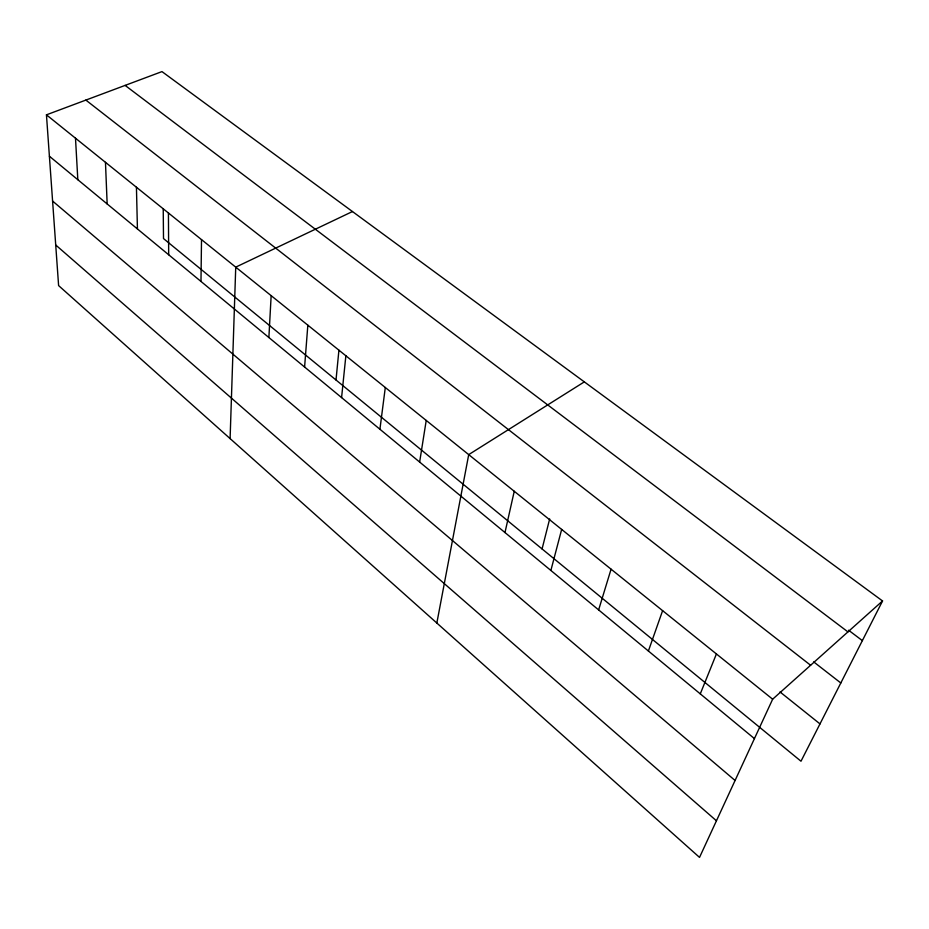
<?xml version="1.0" encoding="UTF-8"?>
<svg xmlns="http://www.w3.org/2000/svg" width="929" height="929" viewBox="0 0 929 929"><rect width="100%" height="100%" fill="white"/><g stroke="black" fill="none" stroke-linecap="round" stroke-linejoin="round"><path stroke-width="1.39" d="M200.978 281.441L201.512 239.612M230.102 438.604L235.734 267.146L352.463 211.545M268.876 337.529L271.152 295.654M304.596 367.036L307.836 325.173M336.008 379.996L338.922 350.163M341.582 397.589L345.867 355.772M379.915 429.244L385.303 387.498M419.641 462.061L426.225 420.431M436.839 623.034L468.715 454.629L584.329 381.877M504.981 532.549L514.248 491.267M542.072 548.946L549.666 518.939M550.874 570.452L561.662 529.414M598.636 609.912L611.073 569.175M648.396 651.008L662.609 610.655M700.28 693.87L716.422 653.946M882.55 600.958L772.649 699.2L699.525 857.397L58.608 285.598L46.45 114.836L161.971 71.603L882.55 600.958L800.995 761.223L163.504 238.567L163.225 208.793M848.572 630.21L862.367 640.627M125.113 85.398L847.933 631.894M813.711 661.901L840.815 682.978M85.863 100.088L810.611 665.257M780.012 691.942L819.993 723.9M46.45 114.836L772.649 699.2M49.4 156.235L754.429 738.601M52.593 201.059L735.071 780.476M55.717 244.989L716.445 820.783M75.493 138.2L77.827 179.727M105.465 162.331L107.16 203.95M136.435 187.24L137.434 228.952M168.428 212.985L168.683 254.767"/></g></svg>
